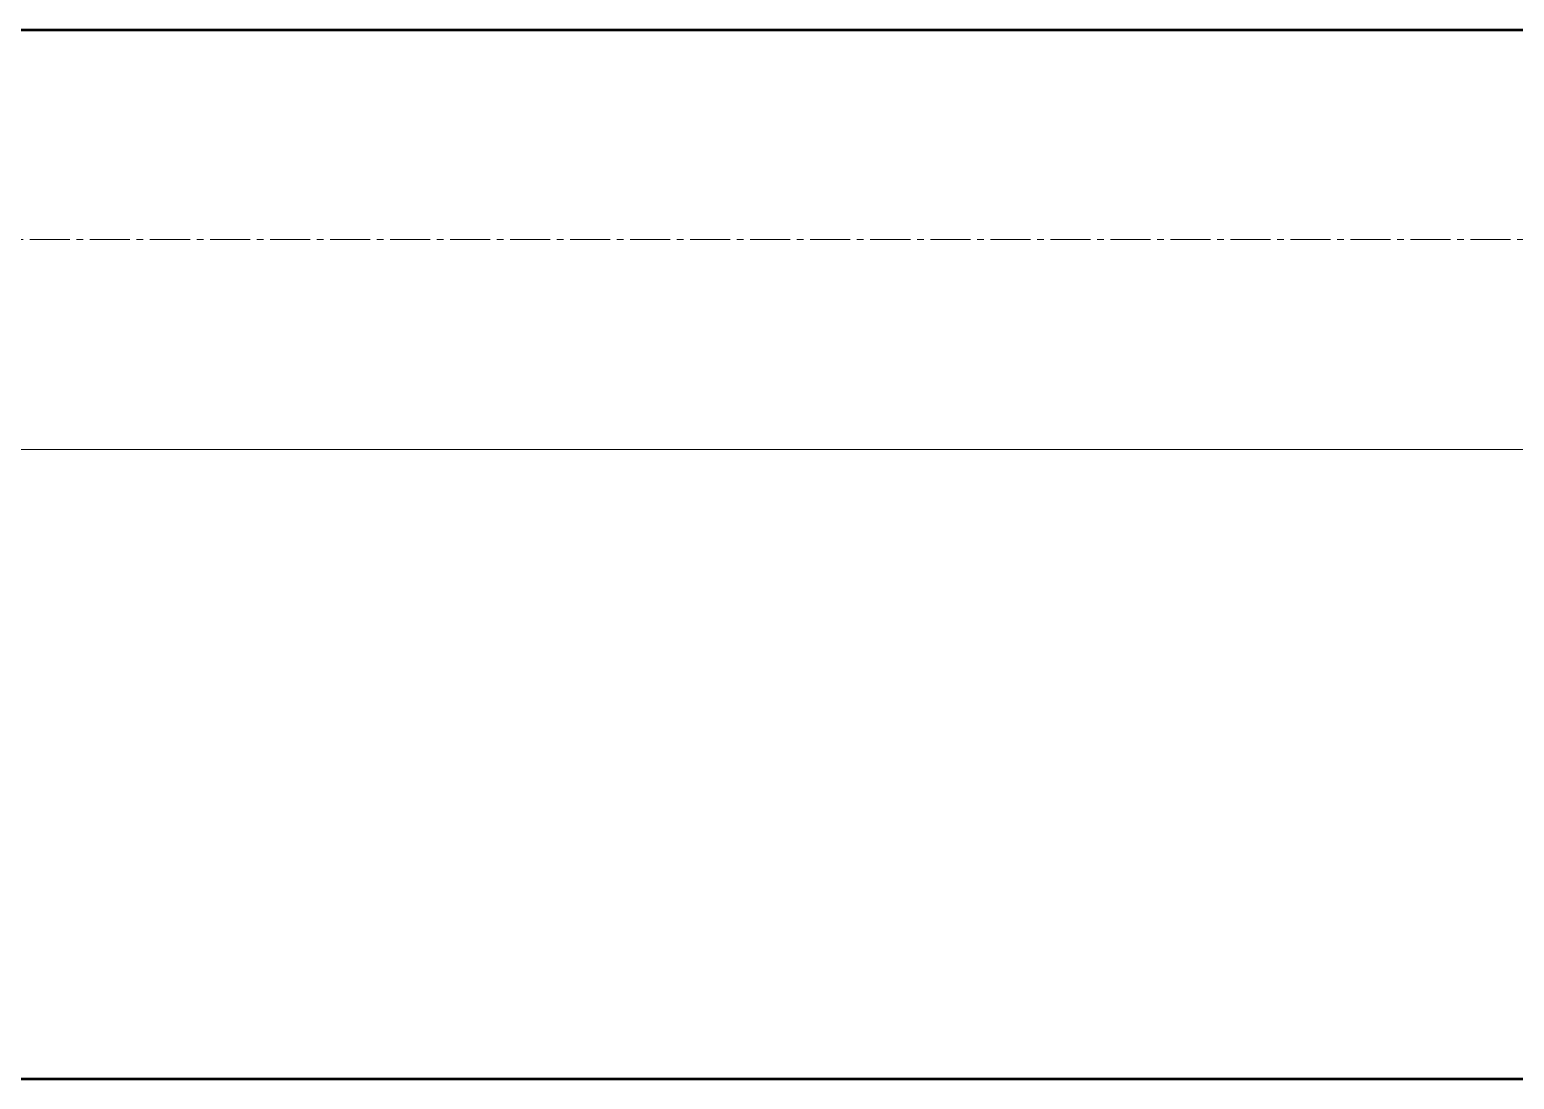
# Model space of a CAD drawing. Header units: millimetres. Extents: x -7155 to 483283, y -227682 to 148426.
# Drawn here: x 31808 to 32515, y 100100 to 100600 of the extents above; entities that cross this region are included whole.
import ezdxf

# ---------------------------------------------------------------- set-up
doc = ezdxf.new("R2010")
doc.units = ezdxf.units.MM
doc.linetypes.add('CENTER2', pattern=[28.575, 19.05, -3.175, 3.175, -3.175])
doc.layers.add('A-Wall-Open', color=8, linetype='Continuous', lineweight=0)
doc.layers.add('АР_Оси_РД_100', color=7, linetype='Continuous', lineweight=0, true_color=0x525252)
doc.layers.add('РД_Оси_100', color=7, linetype='Continuous', lineweight=0, true_color=0x525252)
doc.layers.add('КР_Балки-0.5', color=60, linetype='Continuous', lineweight=50, plot=False)
doc.layers.add('РД_Витраж_проем', color=80, linetype='Continuous', lineweight=0, plot=False)

# ---------------------------------------------------------------- blocks, each defined once
blk = doc.blocks.new('СОШ_2200_АР_ОСИ_М100_28.05.24')
at = {"layer": 'АР_Оси_РД_100', "linetype": 'CENTER2'}
blk.add_lwpolyline([(119910, 100350), (119410, 100500), (-5454.958, 100500), (-5954.958, 100350)], dxfattribs=at)

msp = doc.modelspace()

# ---------------------------------------------------------------- linework, layer by layer
at = {"layer": 'A-Wall-Open', "color": 18, "linetype": 'Continuous', "lineweight": 0, "true_color": 0x000000}
msp.add_line((29850, 100400), (35550, 100400), dxfattribs=at)
at = {"layer": 'КР_Балки-0.5', "color": 18, "ltscale": 200, "true_color": 0x000000}
for p, q in [((28600, 100600), (105200, 100600)), ((28600, 100600), (105200, 100600)), ((105200, 100100), (28600, 100100)), ((105200, 100100), (28600, 100100))]:
    msp.add_line(p, q, dxfattribs=at)
at = {"layer": 'РД_Витраж_проем', "color": 18, "linetype": 'Continuous', "lineweight": 0, "true_color": 0x000000}
msp.add_line((35550, 100400), (29850, 100400), dxfattribs=at)

# ---------------------------------------------------------------- block references
at = {"layer": 'РД_Оси_100'}
msp.add_blockref('СОШ_2200_АР_ОСИ_М100_28.05.24', (0, 0), dxfattribs=at)

doc.saveas('drawing.dxf')
